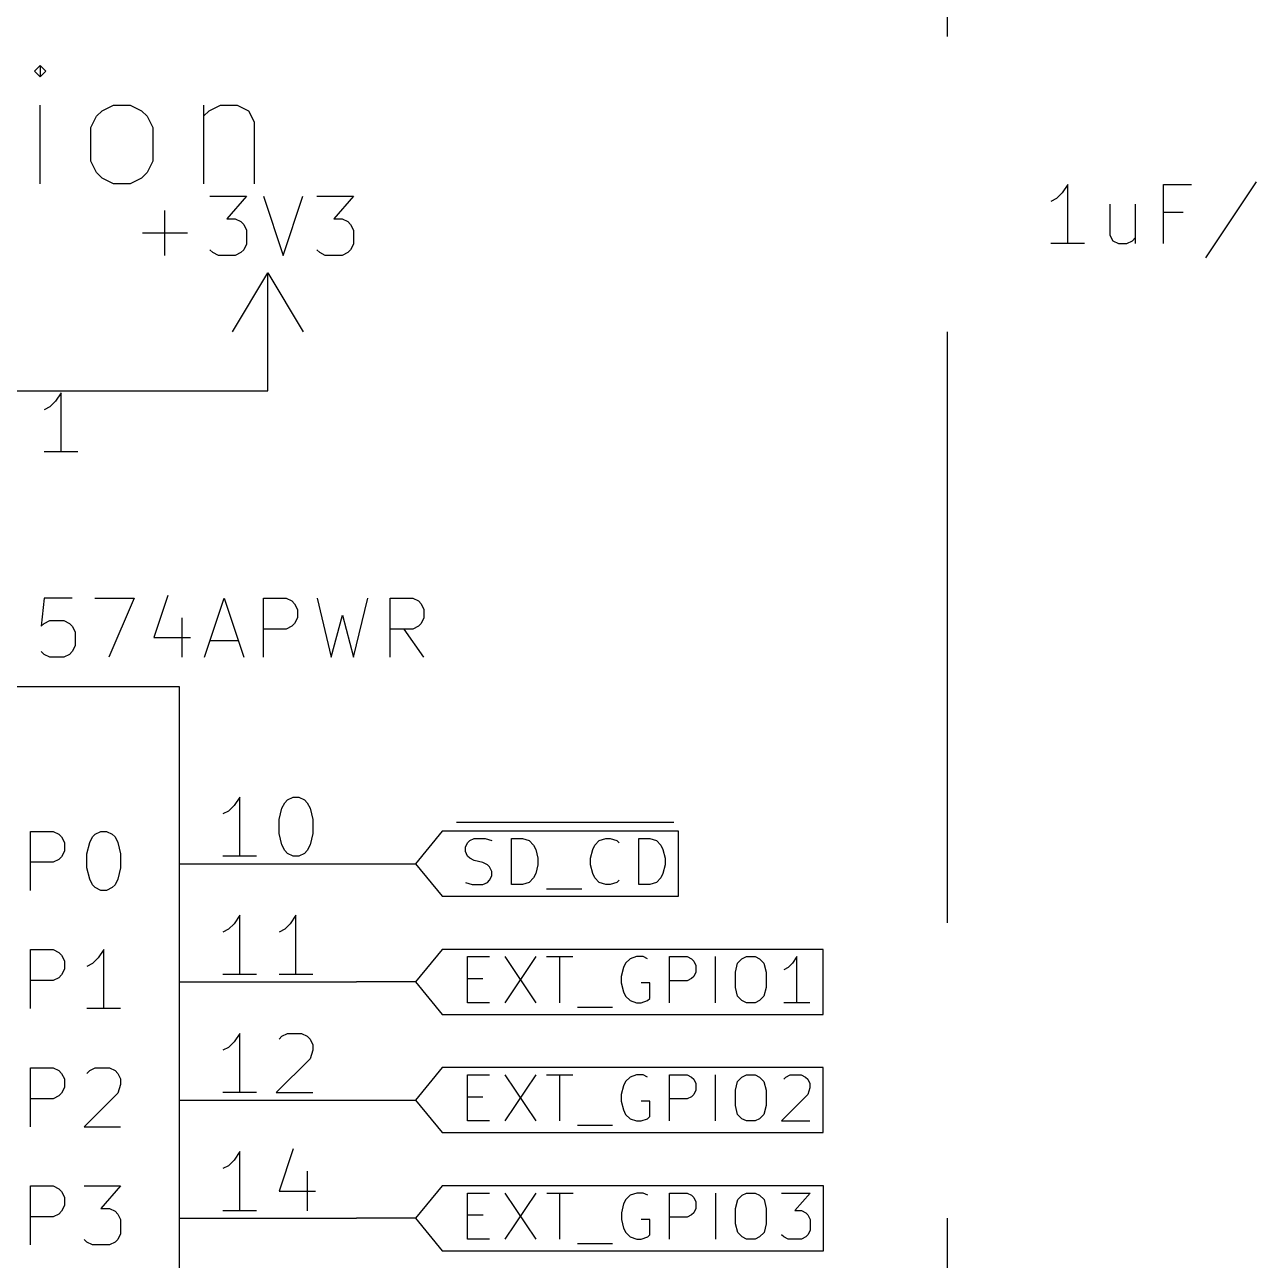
# Model space of a CAD drawing. Extents: x 0.4 to 16.1, y -11.3 to -0.4.
# Drawn here: x 1.669 to 2.711, y -4.986 to -3.94 of the extents above; entities that cross this region are included whole.
import ezdxf

# ---------------------------------------------------------------- set-up
doc = ezdxf.new("R2010")
doc.units = 0
doc.header["$MEASUREMENT"] = 0
doc.linetypes.add('DASHED', pattern=[0.75, 0.5, -0.25])
for name, color, linetype in [('BLUE3', 171, 'CONTINUOUS'), ('CYAN2', 4, 'CONTINUOUS'), ('GREEN2', 3, 'CONTINUOUS'), ('LYELLOW', 51, 'CONTINUOUS'), ('RED2', 1, 'CONTINUOUS')]:
    doc.layers.add(name, color=color, linetype=linetype)

msp = doc.modelspace()

# ---------------------------------------------------------------- linework, layer by layer
at = {"layer": 'BLUE3', "linetype": 'DASHED'}
msp.add_line((2.45, -2.7), (2.45, -6), dxfattribs=at)
at = {"layer": 'BLUE3', "linetype": 'CONTINUOUS'}
for p, q in [((1.68244, -3.97474), (1.67768, -3.9795)), ((1.67768, -3.9795), (1.68244, -3.98426)), ((1.6872, -3.9795), (1.68244, -3.97474)), ((1.68244, -3.97474), (1.68244, -3.98426)), ((1.68244, -3.98426), (1.6872, -3.9795)), ((1.68244, -4.07474), (1.68244, -4.00807)), ((1.73006, -4.01759), (1.73482, -4.01283)), ((1.73482, -4.01283), (1.74434, -4.00807)), ((1.74434, -4.00807), (1.75863, -4.00807)), ((1.75863, -4.00807), (1.76815, -4.01283)), ((1.76815, -4.01283), (1.77291, -4.01759)), ((1.82054, -4.00807), (1.82054, -4.07474)), ((1.82054, -4.01759), (1.8253, -4.01283)), ((1.8253, -4.01283), (1.83482, -4.00807)), ((1.83482, -4.00807), (1.84911, -4.00807)), ((1.84911, -4.00807), (1.85863, -4.01283)), ((1.85863, -4.01283), (1.86339, -4.02235)), ((1.7253, -4.02712), (1.73006, -4.01759)), ((1.77291, -4.01759), (1.77768, -4.02712)), ((1.86339, -4.02235), (1.86339, -4.07474)), ((1.7253, -4.05569), (1.7253, -4.02712)), ((1.77768, -4.02712), (1.77768, -4.05569)), ((1.73006, -4.06521), (1.7253, -4.05569)), ((1.77768, -4.05569), (1.77291, -4.06521)), ((1.73482, -4.06997), (1.73006, -4.06521)), ((1.77291, -4.06521), (1.76815, -4.06997)), ((1.74434, -4.07474), (1.73482, -4.06997)), ((1.75863, -4.07474), (1.74434, -4.07474)), ((1.76815, -4.06997), (1.75863, -4.07474))]:
    msp.add_line(p, q, dxfattribs=at)
at = {"layer": 'CYAN2', "linetype": 'CONTINUOUS'}
for p, q in [((2.55193, -4.0753), (2.54717, -4.08244)), ((2.55193, -4.1253), (2.55193, -4.0753)), ((2.63289, -4.1253), (2.63289, -4.0753)), ((2.63289, -4.0753), (2.65669, -4.0753)), ((2.71146, -4.07292), (2.6686, -4.13721)), ((1.82605, -4.0853), (1.857, -4.0853)), ((1.857, -4.0853), (1.84033, -4.10435)), ((1.87128, -4.0853), (1.88795, -4.1353)), ((1.88795, -4.1353), (1.90462, -4.0853)), ((1.91652, -4.0853), (1.94747, -4.0853)), ((1.94747, -4.0853), (1.93081, -4.10435)), ((2.54241, -4.08721), (2.53765, -4.08959)), ((2.54717, -4.08244), (2.54241, -4.08721)), ((1.78795, -4.1353), (1.78795, -4.09721)), ((2.58765, -4.09197), (2.58765, -4.11816)), ((2.60907, -4.09197), (2.60907, -4.1253)), ((1.84033, -4.10435), (1.84747, -4.10435)), ((1.84747, -4.10435), (1.85224, -4.10673)), ((1.85224, -4.10673), (1.85462, -4.10911)), ((1.93081, -4.10435), (1.93795, -4.10435)), ((1.93795, -4.10435), (1.94271, -4.10673)), ((1.94271, -4.10673), (1.94509, -4.10911)), ((2.64955, -4.09911), (2.63289, -4.09911)), ((1.7689, -4.11626), (1.807, -4.11626)), ((1.85462, -4.10911), (1.857, -4.11387)), ((1.857, -4.11387), (1.857, -4.12578)), ((1.94509, -4.10911), (1.94747, -4.11387)), ((1.94747, -4.11387), (1.94747, -4.12578)), ((2.58765, -4.11816), (2.59003, -4.12292)), ((1.857, -4.12578), (1.85462, -4.13054)), ((1.94747, -4.12578), (1.94509, -4.13054)), ((2.56622, -4.1253), (2.53765, -4.1253)), ((2.59003, -4.12292), (2.59479, -4.1253)), ((2.59479, -4.1253), (2.60193, -4.1253)), ((2.60193, -4.1253), (2.60669, -4.12292)), ((2.60669, -4.12292), (2.60907, -4.12054)), ((1.82843, -4.13292), (1.82605, -4.13054)), ((1.83319, -4.1353), (1.82843, -4.13292)), ((1.84747, -4.1353), (1.83319, -4.1353)), ((1.85224, -4.13292), (1.84747, -4.1353)), ((1.85462, -4.13054), (1.85224, -4.13292)), ((1.9189, -4.13292), (1.91652, -4.13054)), ((1.92367, -4.1353), (1.9189, -4.13292)), ((1.93795, -4.1353), (1.92367, -4.1353)), ((1.94271, -4.13292), (1.93795, -4.1353)), ((1.94509, -4.13054), (1.94271, -4.13292)), ((1.68571, -4.4253), (1.68333, -4.44911)), ((1.70952, -4.4253), (1.68571, -4.4253)), ((1.72857, -4.4253), (1.7619, -4.4253)), ((1.7619, -4.4253), (1.74047, -4.4753)), ((1.79047, -4.42292), (1.77857, -4.45863)), ((1.82143, -4.4753), (1.83809, -4.4253)), ((1.83809, -4.4253), (1.85476, -4.4753)), ((1.87143, -4.4753), (1.87143, -4.4253)), ((1.87143, -4.4253), (1.89047, -4.4253)), ((1.89047, -4.4253), (1.89524, -4.42769)), ((1.89524, -4.42769), (1.89762, -4.43006)), ((1.89762, -4.43006), (1.9, -4.43483)), ((1.91667, -4.4253), (1.92857, -4.4753)), ((1.94762, -4.4753), (1.95952, -4.4253)), ((1.97857, -4.4753), (1.97857, -4.4253)), ((1.97857, -4.4253), (1.99762, -4.4253)), ((1.99762, -4.4253), (2.00238, -4.42769)), ((2.00238, -4.42769), (2.00476, -4.43006)), ((2.00476, -4.43006), (2.00714, -4.43483)), ((1.80238, -4.44197), (1.80238, -4.4753)), ((1.9, -4.44197), (1.89762, -4.44673)), ((1.9, -4.43483), (1.9, -4.44197)), ((1.92857, -4.4753), (1.93809, -4.43959)), ((1.93809, -4.43959), (1.94762, -4.4753)), ((2.00714, -4.44197), (2.00476, -4.44673)), ((2.00714, -4.43483), (2.00714, -4.44197)), ((1.68333, -4.44911), (1.68571, -4.44673)), ((1.68571, -4.44673), (1.69047, -4.44435)), ((1.69047, -4.44435), (1.70238, -4.44435)), ((1.70238, -4.44435), (1.70714, -4.44673)), ((1.70714, -4.44673), (1.70952, -4.44911)), ((1.70952, -4.44911), (1.7119, -4.45387)), ((1.89047, -4.45149), (1.87143, -4.45149)), ((1.89524, -4.44911), (1.89047, -4.45149)), ((1.89762, -4.44673), (1.89524, -4.44911)), ((1.99762, -4.45149), (1.97857, -4.45149)), ((2.00714, -4.4753), (1.99047, -4.45149)), ((2.00238, -4.44911), (1.99762, -4.45149)), ((2.00476, -4.44673), (2.00238, -4.44911)), ((1.7119, -4.45387), (1.7119, -4.46578)), ((1.77857, -4.45863), (1.80952, -4.45863)), ((1.82619, -4.46102), (1.85, -4.46102)), ((1.68571, -4.47292), (1.68333, -4.47054)), ((1.69047, -4.4753), (1.68571, -4.47292)), ((1.70714, -4.47292), (1.70238, -4.4753)), ((1.70952, -4.47054), (1.70714, -4.47292)), ((1.7119, -4.46578), (1.70952, -4.47054)), ((1.70238, -4.4753), (1.69047, -4.4753)), ((1.67428, -4.67262), (1.67428, -4.62262)), ((1.67428, -4.62262), (1.69333, -4.62262)), ((1.69333, -4.62262), (1.69809, -4.625)), ((1.69809, -4.625), (1.70047, -4.62738)), ((1.70047, -4.62738), (1.70285, -4.63214)), ((1.72428, -4.63214), (1.72666, -4.62738)), ((1.72666, -4.62738), (1.72904, -4.625)), ((1.72904, -4.625), (1.73381, -4.62262)), ((1.73381, -4.62262), (1.73857, -4.62262)), ((1.73857, -4.62262), (1.74333, -4.625)), ((1.74333, -4.625), (1.74571, -4.62738)), ((1.74571, -4.62738), (1.74809, -4.63214)), ((1.70285, -4.63928), (1.70047, -4.64405)), ((1.70285, -4.63214), (1.70285, -4.63928)), ((1.7219, -4.64167), (1.72428, -4.63214)), ((1.7219, -4.65357), (1.7219, -4.64167)), ((1.74809, -4.63214), (1.75047, -4.64167)), ((1.75047, -4.64167), (1.75047, -4.65357)), ((1.69333, -4.64881), (1.67428, -4.64881)), ((1.69809, -4.64643), (1.69333, -4.64881)), ((1.70047, -4.64405), (1.69809, -4.64643)), ((1.72428, -4.66309), (1.7219, -4.65357)), ((1.75047, -4.65357), (1.74809, -4.66309)), ((1.72666, -4.66785), (1.72428, -4.66309)), ((1.72904, -4.67024), (1.72666, -4.66785)), ((1.73381, -4.67262), (1.72904, -4.67024)), ((1.73857, -4.67262), (1.73381, -4.67262)), ((1.74333, -4.67024), (1.73857, -4.67262)), ((1.74571, -4.66785), (1.74333, -4.67024)), ((1.74809, -4.66309), (1.74571, -4.66785)), ((1.67428, -4.77262), (1.67428, -4.72262)), ((1.67428, -4.72262), (1.69333, -4.72262)), ((1.69333, -4.72262), (1.69809, -4.725)), ((1.69809, -4.725), (1.70047, -4.72738)), ((1.73619, -4.72262), (1.73143, -4.72976)), ((1.73619, -4.77262), (1.73619, -4.72262)), ((1.70047, -4.72738), (1.70285, -4.73214)), ((1.70285, -4.73214), (1.70285, -4.73928)), ((1.72666, -4.73452), (1.7219, -4.7369)), ((1.73143, -4.72976), (1.72666, -4.73452)), ((1.69809, -4.74643), (1.69333, -4.74881)), ((1.70047, -4.74405), (1.69809, -4.74643)), ((1.70285, -4.73928), (1.70047, -4.74405)), ((1.69333, -4.74881), (1.67428, -4.74881)), ((1.75047, -4.77262), (1.7219, -4.77262)), ((1.67428, -4.87262), (1.67428, -4.82262)), ((1.67428, -4.82262), (1.69333, -4.82262)), ((1.69333, -4.82262), (1.69809, -4.825)), ((1.69809, -4.825), (1.70047, -4.82738)), ((1.70047, -4.82738), (1.70285, -4.83214)), ((1.7219, -4.82738), (1.72428, -4.825)), ((1.72428, -4.825), (1.72904, -4.82262)), ((1.72904, -4.82262), (1.74095, -4.82262)), ((1.74095, -4.82262), (1.74571, -4.825)), ((1.74571, -4.825), (1.74809, -4.82738)), ((1.74809, -4.82738), (1.75047, -4.83214)), ((1.70285, -4.83928), (1.70047, -4.84405)), ((1.70285, -4.83214), (1.70285, -4.83928)), ((1.75047, -4.8369), (1.74809, -4.84405)), ((1.75047, -4.83214), (1.75047, -4.8369)), ((1.69333, -4.84881), (1.67428, -4.84881)), ((1.69809, -4.84643), (1.69333, -4.84881)), ((1.70047, -4.84405), (1.69809, -4.84643)), ((1.74809, -4.84405), (1.71952, -4.87262)), ((1.71952, -4.87262), (1.75047, -4.87262)), ((1.67428, -4.97262), (1.67428, -4.92262)), ((1.67428, -4.92262), (1.69333, -4.92262)), ((1.69333, -4.92262), (1.69809, -4.925)), ((1.71952, -4.92262), (1.75047, -4.92262)), ((1.75047, -4.92262), (1.73381, -4.94167)), ((1.69809, -4.925), (1.70047, -4.92738)), ((1.70047, -4.92738), (1.70285, -4.93214)), ((1.70285, -4.93214), (1.70285, -4.93928)), ((1.70047, -4.94405), (1.69809, -4.94643)), ((1.70285, -4.93928), (1.70047, -4.94405)), ((1.73381, -4.94167), (1.74095, -4.94167)), ((1.74095, -4.94167), (1.74571, -4.94405)), ((1.74571, -4.94405), (1.74809, -4.94643)), ((1.69333, -4.94881), (1.67428, -4.94881)), ((1.69809, -4.94643), (1.69333, -4.94881)), ((1.74809, -4.94643), (1.75047, -4.95119)), ((1.75047, -4.95119), (1.75047, -4.96309)), ((1.75047, -4.96309), (1.74809, -4.96785)), ((1.7219, -4.97024), (1.71952, -4.96785)), ((1.72666, -4.97262), (1.7219, -4.97024)), ((1.74095, -4.97262), (1.72666, -4.97262)), ((1.74571, -4.97024), (1.74095, -4.97262)), ((1.74809, -4.96785), (1.74571, -4.97024))]:
    msp.add_line(p, q, dxfattribs=at)
at = {"layer": 'GREEN2', "linetype": 'CONTINUOUS'}
for p, q in [((1.75, -4.25), (1.875, -4.25)), ((1.95, -4.65), (2, -4.65)), ((2, -4.75), (1.95, -4.75)), ((1.95, -4.85), (2, -4.85)), ((2, -4.95), (1.95, -4.95))]:
    msp.add_line(p, q, dxfattribs=at)
at = {"layer": 'LYELLOW', "linetype": 'CONTINUOUS'}
for p, q in [((1.1, -4.5), (1.8, -4.5)), ((1.8, -4.5), (1.8, -5.6))]:
    msp.add_line(p, q, dxfattribs=at)
at = {"layer": 'RED2', "linetype": 'CONTINUOUS'}
for p, q in [((1.845, -4.2), (1.875, -4.15)), ((1.875, -4.25), (1.875, -4.15)), ((1.875, -4.15), (1.905, -4.2)), ((1.65, -4.25), (1.75, -4.25)), ((1.7, -4.25162), (1.69524, -4.25876)), ((1.7, -4.30162), (1.7, -4.25162)), ((1.69047, -4.26353), (1.68571, -4.26591)), ((1.69524, -4.25876), (1.69047, -4.26353)), ((1.71428, -4.30162), (1.68571, -4.30162)), ((1.1, -4.5), (1.8, -4.5)), ((1.1, -4.5), (1.8, -4.5)), ((1.8, -4.5), (1.8, -5.6)), ((1.8, -4.5), (1.8, -5.6)), ((1.85119, -4.59361), (1.84643, -4.60076)), ((1.85119, -4.64361), (1.85119, -4.59361)), ((1.8869, -4.60314), (1.88928, -4.59837)), ((1.88928, -4.59837), (1.89167, -4.596)), ((1.89167, -4.596), (1.89643, -4.59361)), ((1.89643, -4.59361), (1.90119, -4.59361)), ((1.90119, -4.59361), (1.90595, -4.596)), ((1.90595, -4.596), (1.90833, -4.59837)), ((1.90833, -4.59837), (1.91071, -4.60314)), ((1.84167, -4.60552), (1.8369, -4.6079)), ((1.84643, -4.60076), (1.84167, -4.60552)), ((1.88452, -4.61266), (1.8869, -4.60314)), ((1.91071, -4.60314), (1.91309, -4.61266)), ((1.88452, -4.62457), (1.88452, -4.61266)), ((1.91309, -4.61266), (1.91309, -4.62457)), ((2.0348, -4.6149), (2.07194, -4.6149)), ((2.07194, -4.6149), (2.11094, -4.6149)), ((2.11094, -4.6149), (2.14066, -4.6149)), ((2.14066, -4.6149), (2.17966, -4.6149)), ((2.17966, -4.6149), (2.21866, -4.6149)), ((1.8869, -4.63409), (1.88452, -4.62457)), ((1.91309, -4.62457), (1.91071, -4.63409)), ((2.02262, -4.6225), (2, -4.65)), ((2.22247, -4.6225), (2.02262, -4.6225)), ((2.04409, -4.63235), (2.04594, -4.6305)), ((2.04594, -4.6305), (2.04966, -4.62864)), ((2.04966, -4.62864), (2.05894, -4.62864)), ((2.05894, -4.62864), (2.06452, -4.6305)), ((2.08123, -4.66764), (2.08123, -4.62864)), ((2.08123, -4.62864), (2.09052, -4.62864)), ((2.09052, -4.62864), (2.09609, -4.6305)), ((2.09609, -4.6305), (2.0998, -4.63421)), ((2.1518, -4.63421), (2.15552, -4.6305)), ((2.15552, -4.6305), (2.16109, -4.62864)), ((2.16109, -4.62864), (2.1648, -4.62864)), ((2.1648, -4.62864), (2.17037, -4.6305)), ((2.17037, -4.6305), (2.17223, -4.63235)), ((2.18894, -4.66764), (2.18894, -4.62864)), ((2.18894, -4.62864), (2.19823, -4.62864)), ((2.19823, -4.62864), (2.2038, -4.6305)), ((2.2038, -4.6305), (2.20752, -4.63421)), ((2.22247, -4.65), (2.22247, -4.6225)), ((1.88928, -4.63885), (1.8869, -4.63409)), ((1.89167, -4.64123), (1.88928, -4.63885)), ((1.89643, -4.64361), (1.89167, -4.64123)), ((1.90595, -4.64123), (1.90119, -4.64361)), ((1.90833, -4.63885), (1.90595, -4.64123)), ((1.91071, -4.63409), (1.90833, -4.63885)), ((2.04223, -4.63607), (2.04409, -4.63235)), ((2.04223, -4.63978), (2.04223, -4.63607)), ((2.04409, -4.6435), (2.04223, -4.63978)), ((2.0998, -4.63421), (2.10166, -4.63793)), ((2.10166, -4.63793), (2.10352, -4.64535)), ((2.14809, -4.64535), (2.14994, -4.63793)), ((2.14994, -4.63793), (2.1518, -4.63421)), ((2.20752, -4.63421), (2.20937, -4.63793)), ((2.20937, -4.63793), (2.21123, -4.64535)), ((1.8, -4.65), (1.95, -4.65)), ((1.86547, -4.64361), (1.8369, -4.64361)), ((1.90119, -4.64361), (1.89643, -4.64361)), ((2, -4.65), (2.02262, -4.6775)), ((2.04594, -4.64535), (2.04409, -4.6435)), ((2.04966, -4.64721), (2.04594, -4.64535)), ((2.05709, -4.64907), (2.04966, -4.64721)), ((2.0608, -4.65093), (2.05709, -4.64907)), ((2.06266, -4.65278), (2.0608, -4.65093)), ((2.10352, -4.65093), (2.10166, -4.65835)), ((2.10352, -4.64535), (2.10352, -4.65093)), ((2.14809, -4.65093), (2.14809, -4.64535)), ((2.14994, -4.65835), (2.14809, -4.65093)), ((2.21123, -4.65093), (2.20937, -4.65835)), ((2.21123, -4.64535), (2.21123, -4.65093)), ((2.22247, -4.6775), (2.22247, -4.65)), ((2.06452, -4.6565), (2.06266, -4.65278)), ((2.06266, -4.66393), (2.06452, -4.66021)), ((2.06452, -4.66021), (2.06452, -4.6565)), ((2.0998, -4.66207), (2.09609, -4.66578)), ((2.10166, -4.65835), (2.0998, -4.66207)), ((2.1518, -4.66207), (2.14994, -4.65835)), ((2.15552, -4.66578), (2.1518, -4.66207)), ((2.20752, -4.66207), (2.2038, -4.66578)), ((2.20937, -4.65835), (2.20752, -4.66207)), ((2.04223, -4.66578), (2.0478, -4.66764)), ((2.0478, -4.66764), (2.05709, -4.66764)), ((2.05709, -4.66764), (2.0608, -4.66578)), ((2.0608, -4.66578), (2.06266, -4.66393)), ((2.09052, -4.66764), (2.08123, -4.66764)), ((2.09609, -4.66578), (2.09052, -4.66764)), ((2.11094, -4.67135), (2.14066, -4.67135)), ((2.16109, -4.66764), (2.15552, -4.66578)), ((2.1648, -4.66764), (2.16109, -4.66764)), ((2.17037, -4.66578), (2.1648, -4.66764)), ((2.17223, -4.66393), (2.17037, -4.66578)), ((2.19823, -4.66764), (2.18894, -4.66764)), ((2.2038, -4.66578), (2.19823, -4.66764)), ((2.02262, -4.6775), (2.22247, -4.6775)), ((1.85119, -4.69361), (1.84643, -4.70076)), ((1.85119, -4.74361), (1.85119, -4.69361)), ((1.89881, -4.69361), (1.89405, -4.70076)), ((1.89881, -4.74361), (1.89881, -4.69361)), ((1.84643, -4.70076), (1.84167, -4.70552)), ((1.89405, -4.70076), (1.88928, -4.70552)), ((1.84167, -4.70552), (1.8369, -4.7079)), ((1.88928, -4.70552), (1.88452, -4.7079)), ((2.02262, -4.7225), (2, -4.75)), ((2.34504, -4.7225), (2.02262, -4.7225)), ((2.34504, -4.75), (2.34504, -4.7225)), ((2.04409, -4.76764), (2.04409, -4.72864)), ((2.04409, -4.72864), (2.06266, -4.72864)), ((2.07566, -4.72864), (2.10166, -4.76764)), ((2.10166, -4.72864), (2.07566, -4.76764)), ((2.11094, -4.72864), (2.13323, -4.72864)), ((2.12209, -4.76764), (2.12209, -4.72864)), ((2.1778, -4.73421), (2.17594, -4.73793)), ((2.18152, -4.7305), (2.1778, -4.73421)), ((2.18709, -4.72864), (2.18152, -4.7305)), ((2.19266, -4.72864), (2.18709, -4.72864)), ((2.19637, -4.7305), (2.19266, -4.72864)), ((2.21494, -4.76764), (2.21494, -4.72864)), ((2.21494, -4.72864), (2.2298, -4.72864)), ((2.2298, -4.72864), (2.23352, -4.7305)), ((2.23352, -4.7305), (2.23537, -4.73235)), ((2.23537, -4.73235), (2.23723, -4.73607)), ((2.25394, -4.76764), (2.25394, -4.72864)), ((2.27066, -4.74164), (2.27252, -4.73421)), ((2.27252, -4.73421), (2.27623, -4.7305)), ((2.27623, -4.7305), (2.27994, -4.72864)), ((2.27994, -4.72864), (2.28737, -4.72864)), ((2.28737, -4.72864), (2.29109, -4.7305)), ((2.29109, -4.7305), (2.2948, -4.73421)), ((2.2948, -4.73421), (2.29666, -4.74164)), ((2.31894, -4.73421), (2.31523, -4.73793)), ((2.32266, -4.72864), (2.31894, -4.73421)), ((2.32266, -4.76764), (2.32266, -4.72864)), ((1.86547, -4.74361), (1.8369, -4.74361)), ((1.91309, -4.74361), (1.88452, -4.74361)), ((2.17594, -4.73793), (2.17409, -4.74535)), ((2.17409, -4.74535), (2.17409, -4.75093)), ((2.23537, -4.74535), (2.23352, -4.74721)), ((2.23723, -4.74164), (2.23537, -4.74535)), ((2.23723, -4.73607), (2.23723, -4.74164)), ((2.27066, -4.75464), (2.27066, -4.74164)), ((2.29666, -4.74164), (2.29666, -4.75464)), ((2.31523, -4.73793), (2.31152, -4.73978)), ((1.8, -4.75), (1.95, -4.75)), ((2, -4.75), (2.02262, -4.7775)), ((2.04409, -4.74721), (2.05709, -4.74721)), ((2.17409, -4.75093), (2.17594, -4.75835)), ((2.19823, -4.75093), (2.1908, -4.75093)), ((2.19823, -4.76393), (2.19823, -4.75093)), ((2.2298, -4.74907), (2.21494, -4.74907)), ((2.23352, -4.74721), (2.2298, -4.74907)), ((2.27252, -4.76207), (2.27066, -4.75464)), ((2.29666, -4.75464), (2.2948, -4.76207)), ((2.34504, -4.7775), (2.34504, -4.75)), ((2.17594, -4.75835), (2.1778, -4.76207)), ((2.1778, -4.76207), (2.18152, -4.76578)), ((2.18152, -4.76578), (2.18709, -4.76764)), ((2.1908, -4.76764), (2.19637, -4.76578)), ((2.19637, -4.76578), (2.19823, -4.76393)), ((2.27623, -4.76578), (2.27252, -4.76207)), ((2.27994, -4.76764), (2.27623, -4.76578)), ((2.29109, -4.76578), (2.28737, -4.76764)), ((2.2948, -4.76207), (2.29109, -4.76578)), ((2.02262, -4.7775), (2.34504, -4.7775)), ((2.06266, -4.76764), (2.04409, -4.76764)), ((2.13694, -4.77135), (2.16666, -4.77135)), ((2.18709, -4.76764), (2.1908, -4.76764)), ((2.28737, -4.76764), (2.27994, -4.76764)), ((2.3338, -4.76764), (2.31152, -4.76764)), ((1.85119, -4.79361), (1.84643, -4.80076)), ((1.85119, -4.84361), (1.85119, -4.79361)), ((1.88452, -4.79837), (1.8869, -4.796)), ((1.8869, -4.796), (1.89167, -4.79361)), ((1.89167, -4.79361), (1.90357, -4.79361)), ((1.90357, -4.79361), (1.90833, -4.796)), ((1.90833, -4.796), (1.91071, -4.79837)), ((1.91071, -4.79837), (1.91309, -4.80314)), ((1.84167, -4.80552), (1.8369, -4.8079)), ((1.84643, -4.80076), (1.84167, -4.80552)), ((1.91309, -4.8079), (1.91071, -4.81504)), ((1.91309, -4.80314), (1.91309, -4.8079)), ((1.91071, -4.81504), (1.88214, -4.84361)), ((2.02262, -4.8225), (2, -4.85)), ((2.34504, -4.8225), (2.02262, -4.8225)), ((2.04409, -4.86764), (2.04409, -4.82864)), ((2.04409, -4.82864), (2.06266, -4.82864)), ((2.07566, -4.82864), (2.10166, -4.86764)), ((2.10166, -4.82864), (2.07566, -4.86764)), ((2.11094, -4.82864), (2.13323, -4.82864)), ((2.12209, -4.86764), (2.12209, -4.82864)), ((2.18709, -4.82864), (2.18152, -4.8305)), ((2.19266, -4.82864), (2.18709, -4.82864)), ((2.19637, -4.8305), (2.19266, -4.82864)), ((2.21494, -4.86764), (2.21494, -4.82864)), ((2.21494, -4.82864), (2.2298, -4.82864)), ((2.2298, -4.82864), (2.23352, -4.8305)), ((2.25394, -4.86764), (2.25394, -4.82864)), ((2.27623, -4.8305), (2.27994, -4.82864)), ((2.27994, -4.82864), (2.28737, -4.82864)), ((2.28737, -4.82864), (2.29109, -4.8305)), ((2.31337, -4.8305), (2.31709, -4.82864)), ((2.31709, -4.82864), (2.32637, -4.82864)), ((2.32637, -4.82864), (2.33009, -4.8305)), ((2.34504, -4.85), (2.34504, -4.8225)), ((2.17594, -4.83793), (2.17409, -4.84535)), ((2.1778, -4.83421), (2.17594, -4.83793)), ((2.18152, -4.8305), (2.1778, -4.83421)), ((2.23352, -4.8305), (2.23537, -4.83235)), ((2.23537, -4.83235), (2.23723, -4.83607)), ((2.23723, -4.83607), (2.23723, -4.84164)), ((2.27066, -4.84164), (2.27252, -4.83421)), ((2.27252, -4.83421), (2.27623, -4.8305)), ((2.29109, -4.8305), (2.2948, -4.83421)), ((2.2948, -4.83421), (2.29666, -4.84164)), ((2.31152, -4.83235), (2.31337, -4.8305)), ((2.33009, -4.8305), (2.33194, -4.83235)), ((2.33194, -4.83235), (2.3338, -4.83607)), ((2.3338, -4.83978), (2.33194, -4.84535)), ((2.3338, -4.83607), (2.3338, -4.83978)), ((1.8, -4.85), (1.95, -4.85)), ((1.86547, -4.84361), (1.8369, -4.84361)), ((1.88214, -4.84361), (1.91309, -4.84361)), ((2, -4.85), (2.02262, -4.8775)), ((2.04409, -4.84721), (2.05709, -4.84721)), ((2.17409, -4.84535), (2.17409, -4.85093)), ((2.17409, -4.85093), (2.17594, -4.85835)), ((2.19823, -4.85093), (2.1908, -4.85093)), ((2.19823, -4.86393), (2.19823, -4.85093)), ((2.2298, -4.84907), (2.21494, -4.84907)), ((2.23352, -4.84721), (2.2298, -4.84907)), ((2.23537, -4.84535), (2.23352, -4.84721)), ((2.23723, -4.84164), (2.23537, -4.84535)), ((2.27066, -4.85464), (2.27066, -4.84164)), ((2.29666, -4.84164), (2.29666, -4.85464)), ((2.33194, -4.84535), (2.30966, -4.86764)), ((2.34504, -4.8775), (2.34504, -4.85)), ((2.17594, -4.85835), (2.1778, -4.86207)), ((2.27252, -4.86207), (2.27066, -4.85464)), ((2.29666, -4.85464), (2.2948, -4.86207)), ((2.06266, -4.86764), (2.04409, -4.86764)), ((2.13694, -4.87135), (2.16666, -4.87135)), ((2.1778, -4.86207), (2.18152, -4.86578)), ((2.18152, -4.86578), (2.18709, -4.86764)), ((2.18709, -4.86764), (2.1908, -4.86764)), ((2.1908, -4.86764), (2.19637, -4.86578)), ((2.19637, -4.86578), (2.19823, -4.86393)), ((2.27623, -4.86578), (2.27252, -4.86207)), ((2.27994, -4.86764), (2.27623, -4.86578)), ((2.28737, -4.86764), (2.27994, -4.86764)), ((2.29109, -4.86578), (2.28737, -4.86764)), ((2.2948, -4.86207), (2.29109, -4.86578)), ((2.30966, -4.86764), (2.3338, -4.86764)), ((2.02262, -4.8775), (2.34504, -4.8775)), ((1.89643, -4.89123), (1.88452, -4.92694)), ((1.84643, -4.90076), (1.84167, -4.90552)), ((1.85119, -4.89361), (1.84643, -4.90076)), ((1.85119, -4.94361), (1.85119, -4.89361)), ((1.84167, -4.90552), (1.8369, -4.9079)), ((1.90833, -4.91028), (1.90833, -4.94361)), ((2.02263, -4.92248), (2, -4.95)), ((2.34519, -4.92248), (2.02263, -4.92248)), ((2.34519, -4.95), (2.34519, -4.92248)), ((1.88452, -4.92694), (1.91547, -4.92694)), ((2.04411, -4.96765), (2.04411, -4.92863)), ((2.04411, -4.92863), (2.06269, -4.92863)), ((2.07569, -4.92863), (2.1017, -4.96765)), ((2.1017, -4.92863), (2.07569, -4.96765)), ((2.11099, -4.92863), (2.13329, -4.92863)), ((2.12214, -4.96765), (2.12214, -4.92863)), ((2.17788, -4.9342), (2.17602, -4.93792)), ((2.18159, -4.93049), (2.17788, -4.9342)), ((2.18717, -4.92863), (2.18159, -4.93049)), ((2.19274, -4.92863), (2.18717, -4.92863)), ((2.19646, -4.93049), (2.19274, -4.92863)), ((2.21504, -4.96765), (2.21504, -4.92863)), ((2.21504, -4.92863), (2.2299, -4.92863)), ((2.2299, -4.92863), (2.23361, -4.93049)), ((2.23361, -4.93049), (2.23547, -4.93235)), ((2.23547, -4.93235), (2.23733, -4.93606)), ((2.25405, -4.96765), (2.25405, -4.92863)), ((2.27077, -4.94164), (2.27263, -4.9342)), ((2.27263, -4.9342), (2.27635, -4.93049)), ((2.27635, -4.93049), (2.28006, -4.92863)), ((2.28006, -4.92863), (2.28749, -4.92863)), ((2.28749, -4.92863), (2.29121, -4.93049)), ((2.29121, -4.93049), (2.29493, -4.9342)), ((2.29493, -4.9342), (2.29678, -4.94164)), ((2.30979, -4.92863), (2.33394, -4.92863)), ((2.33394, -4.92863), (2.32093, -4.9435)), ((1.86547, -4.94361), (1.8369, -4.94361)), ((2.17602, -4.93792), (2.17416, -4.94535)), ((2.23733, -4.94164), (2.23547, -4.94535)), ((2.23733, -4.93606), (2.23733, -4.94164)), ((2.27077, -4.95464), (2.27077, -4.94164)), ((2.29678, -4.94164), (2.29678, -4.95464)), ((2.32093, -4.9435), (2.32651, -4.9435)), ((2.32651, -4.9435), (2.33022, -4.94535)), ((1.8, -4.95), (1.95, -4.95)), ((2, -4.95), (2.02263, -4.97752)), ((2.04411, -4.94721), (2.05711, -4.94721)), ((2.17416, -4.94535), (2.17416, -4.95093)), ((2.17416, -4.95093), (2.17602, -4.95836)), ((2.19831, -4.95093), (2.19088, -4.95093)), ((2.19831, -4.96393), (2.19831, -4.95093)), ((2.2299, -4.94907), (2.21504, -4.94907)), ((2.23361, -4.94721), (2.2299, -4.94907)), ((2.23547, -4.94535), (2.23361, -4.94721)), ((2.27263, -4.96207), (2.27077, -4.95464)), ((2.29678, -4.95464), (2.29493, -4.96207)), ((2.33022, -4.94535), (2.33208, -4.94721)), ((2.33208, -4.94721), (2.33394, -4.95093)), ((2.33394, -4.95093), (2.33394, -4.96022)), ((2.34519, -4.97752), (2.34519, -4.95)), ((2.17602, -4.95836), (2.17788, -4.96207)), ((2.17788, -4.96207), (2.18159, -4.96579)), ((2.18159, -4.96579), (2.18717, -4.96765)), ((2.19088, -4.96765), (2.19646, -4.96579)), ((2.19646, -4.96579), (2.19831, -4.96393)), ((2.27635, -4.96579), (2.27263, -4.96207)), ((2.28006, -4.96765), (2.27635, -4.96579)), ((2.29121, -4.96579), (2.28749, -4.96765)), ((2.29493, -4.96207), (2.29121, -4.96579)), ((2.31165, -4.96579), (2.30979, -4.96393)), ((2.31536, -4.96765), (2.31165, -4.96579)), ((2.33022, -4.96579), (2.32651, -4.96765)), ((2.33208, -4.96393), (2.33022, -4.96579)), ((2.33394, -4.96022), (2.33208, -4.96393)), ((2.06269, -4.96765), (2.04411, -4.96765)), ((2.137, -4.97136), (2.16673, -4.97136)), ((2.18717, -4.96765), (2.19088, -4.96765)), ((2.28749, -4.96765), (2.28006, -4.96765)), ((2.32651, -4.96765), (2.31536, -4.96765)), ((2.02263, -4.97752), (2.34519, -4.97752))]:
    msp.add_line(p, q, dxfattribs=at)

doc.saveas('drawing.dxf')
